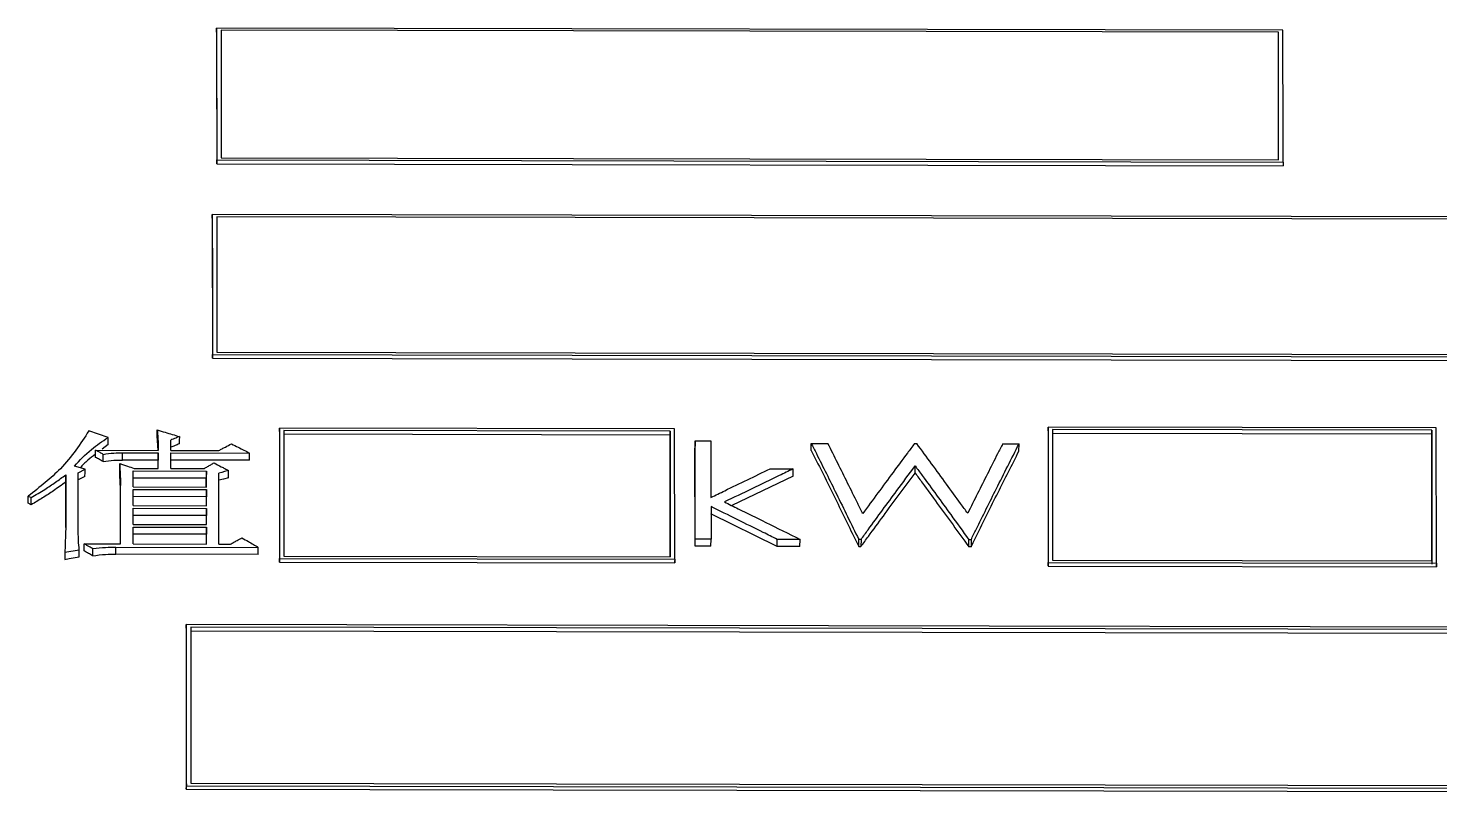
# Model space of a CAD drawing. Header units: millimetres. Extents: x 2301 to 4250, y 838 to 2217.
# Drawn here: x 2717.68 to 2733.54, y 1998.41 to 2007 of the extents above; entities that cross this region are included whole.
import ezdxf

# ---------------------------------------------------------------- set-up
doc = ezdxf.new("R2010")
doc.units = ezdxf.units.MM

msp = doc.modelspace()

# ---------------------------------------------------------------- linework, layer by layer
at = {"color": 7, "linetype": 'Continuous', "lineweight": 25}
for p, q in [((2731.776, 2006.978), (2719.793, 2007)), ((2731.726, 2006.956), (2719.843, 2006.978)), ((2719.793, 2006.957), (2719.794, 2005.477)), ((2719.844, 2005.543), (2731.727, 2005.521)), ((2719.794, 2005.477), (2719.794, 2005.52)), ((2719.794, 2005.52), (2731.777, 2005.497)), ((2719.794, 2005.477), (2731.777, 2005.455)), ((2731.777, 2005.497), (2731.777, 2005.455)), ((2741.878, 2004.866), (2719.745, 2004.907)), ((2719.745, 2004.865), (2719.746, 2003.294)), ((2741.828, 2004.842), (2719.795, 2004.883)), ((2719.746, 2003.336), (2741.879, 2003.295)), ((2719.746, 2003.294), (2719.746, 2003.336)), ((2719.796, 2003.361), (2741.829, 2003.32)), ((2719.746, 2003.294), (2741.879, 2003.253)), ((2718.574, 2002.403), (2718.358, 2002.477)), ((2718.574, 2002.322), (2718.574, 2002.403)), ((2719.126, 2002.406), (2719.126, 2002.487)), ((2719.277, 2002.258), (2719.277, 2002.373)), ((2720.499, 2002.468), (2720.5, 2001.002)), ((2720.5, 2002.509), (2720.5, 2001.042)), ((2724.94, 2002.501), (2720.5, 2002.509)), ((2720.549, 2002.442), (2724.89, 2002.434)), ((2720.55, 2002.482), (2720.55, 2001.069)), ((2724.89, 2002.474), (2720.55, 2002.482)), ((2724.891, 2001.061), (2724.89, 2002.474)), ((2724.89, 2002.474), (2724.89, 2002.434)), ((2724.89, 2002.434), (2724.891, 2001.061)), ((2724.941, 2001.034), (2724.94, 2002.501)), ((2729.136, 2002.519), (2729.137, 2000.998)), ((2733.499, 2002.511), (2729.136, 2002.519)), ((2729.136, 2002.478), (2729.137, 2000.958)), ((2729.186, 2002.493), (2729.187, 2001.026)), ((2733.449, 2002.485), (2729.186, 2002.493)), ((2729.186, 2002.452), (2733.449, 2002.444)), ((2733.45, 2001.018), (2733.449, 2002.485)), ((2733.449, 2002.485), (2733.449, 2002.444)), ((2733.5, 2000.99), (2733.499, 2002.511)), ((2718.433, 2002.178), (2718.434, 2002.259)), ((2718.434, 2002.259), (2719.137, 2002.258)), ((2718.574, 2002.322), (2718.507, 2002.27)), ((2718.52, 2002.132), (2718.52, 2002.213)), ((2718.736, 2002.23), (2719.137, 2002.229)), ((2718.736, 2002.149), (2718.736, 2002.23)), ((2719.137, 2002.229), (2719.136, 2002.148)), ((2719.137, 2002.056), (2719.137, 2002.229)), ((2719.277, 2002.258), (2719.818, 2002.257)), ((2719.277, 2002.229), (2720.164, 2002.227)), ((2719.277, 2002.056), (2719.277, 2002.229)), ((2725.169, 2001.18), (2725.168, 2002.284)), ((2725.169, 2001.26), (2725.169, 2002.365)), ((2725.169, 2002.365), (2725.348, 2002.365)), ((2725.348, 2002.365), (2725.348, 2001.73)), ((2726.476, 2002.336), (2726.662, 2002.335)), ((2727.635, 2002.334), (2727.661, 2002.334)), ((2728.626, 2002.332), (2728.81, 2002.331)), ((2728.809, 2002.25), (2728.81, 2002.331)), ((2718.315, 2002.046), (2718.196, 2002.081)), ((2719.136, 2002.148), (2718.736, 2002.149)), ((2718.866, 2002.056), (2719.137, 2002.056)), ((2719.137, 2002.056), (2719.136, 2002.148)), ((2720.164, 2002.146), (2719.277, 2002.148)), ((2719.277, 2002.056), (2719.656, 2002.055)), ((2727.643, 2002.002), (2727.643, 2002.083)), ((2718.098, 2001.983), (2718.099, 2001.397)), ((2718.098, 2001.902), (2718.098, 2001.983)), ((2718.098, 2001.39), (2718.098, 2001.902)), ((2718.239, 2002.006), (2718.315, 2002.046)), ((2718.239, 2001.421), (2718.239, 2002.006)), ((2718.314, 2001.965), (2718.239, 2001.925)), ((2719.677, 2001.945), (2718.855, 2001.947)), ((2718.856, 2002.028), (2719.678, 2002.026)), ((2718.856, 2001.847), (2718.856, 2002.028)), ((2719.678, 2002.026), (2719.677, 2001.945)), ((2719.677, 2001.846), (2719.677, 2001.945)), ((2719.678, 2001.846), (2719.678, 2002.026)), ((2719.819, 2001.205), (2719.818, 2002.003)), ((2726.271, 2001.969), (2725.582, 2001.638)), ((2726.013, 2002.05), (2726.271, 2002.049)), ((2726.271, 2001.969), (2726.271, 2002.049)), ((2717.676, 2001.664), (2717.677, 2001.745)), ((2717.677, 2001.745), (2717.709, 2001.727)), ((2718.715, 2001.207), (2718.715, 2001.865)), ((2718.715, 2001.785), (2718.715, 2001.865)), ((2718.715, 2001.207), (2718.715, 2001.785)), ((2719.678, 2001.736), (2718.855, 2001.738)), ((2718.856, 2001.847), (2719.678, 2001.846)), ((2718.856, 2001.818), (2719.678, 2001.817)), ((2718.856, 2001.637), (2718.856, 2001.818)), ((2719.678, 2001.636), (2719.678, 2001.817)), ((2719.678, 2001.817), (2719.678, 2001.736)), ((2719.678, 2001.636), (2719.678, 2001.736)), ((2717.709, 2001.647), (2717.676, 2001.664)), ((2717.709, 2001.647), (2717.709, 2001.727)), ((2718.856, 2001.637), (2719.678, 2001.636)), ((2718.856, 2001.608), (2719.678, 2001.606)), ((2718.856, 2001.425), (2718.856, 2001.608)), ((2719.678, 2001.424), (2719.678, 2001.606)), ((2719.678, 2001.606), (2719.678, 2001.526)), ((2725.349, 2001.627), (2725.349, 2001.26)), ((2719.678, 2001.526), (2718.856, 2001.528)), ((2718.856, 2001.425), (2719.678, 2001.424)), ((2719.678, 2001.424), (2719.678, 2001.526)), ((2726.091, 2001.179), (2725.348, 2001.546)), ((2718.856, 2001.396), (2719.678, 2001.394)), ((2718.856, 2001.207), (2718.856, 2001.396)), ((2719.678, 2001.315), (2718.856, 2001.316)), ((2719.678, 2001.205), (2719.678, 2001.394)), ((2719.678, 2001.394), (2719.678, 2001.315)), ((2719.678, 2001.205), (2719.678, 2001.315)), ((2725.169, 2001.18), (2725.169, 2001.26)), ((2725.349, 2001.26), (2725.169, 2001.26)), ((2725.348, 2001.18), (2725.349, 2001.26)), ((2726.349, 2001.258), (2726.091, 2001.258)), ((2718.088, 2001.113), (2718.25, 2001.142)), ((2718.088, 2001.113), (2718.088, 2001.033)), ((2718.304, 2001.128), (2718.304, 2001.208)), ((2718.304, 2001.208), (2718.715, 2001.207)), ((2718.401, 2001.074), (2718.402, 2001.154)), ((2718.661, 2001.092), (2718.661, 2001.171)), ((2718.661, 2001.171), (2720.262, 2001.168)), ((2718.856, 2001.207), (2719.678, 2001.205)), ((2719.819, 2001.205), (2719.948, 2001.205)), ((2725.348, 2001.18), (2725.169, 2001.18)), ((2726.348, 2001.178), (2726.091, 2001.179)), ((2726.348, 2001.178), (2726.349, 2001.258)), ((2727.035, 2001.257), (2727.009, 2001.257)), ((2727.009, 2001.177), (2727.034, 2001.177)), ((2727.035, 2001.257), (2727.034, 2001.177)), ((2728.271, 2001.254), (2728.245, 2001.254)), ((2728.271, 2001.175), (2728.245, 2001.175)), ((2728.271, 2001.254), (2728.271, 2001.175)), ((2720.262, 2001.089), (2718.661, 2001.092)), ((2720.5, 2001.002), (2720.5, 2001.042)), ((2720.5, 2001.042), (2724.941, 2001.034)), ((2720.5, 2001.002), (2724.941, 2000.993)), ((2720.55, 2001.069), (2724.891, 2001.061)), ((2724.941, 2001.034), (2724.941, 2000.994)), ((2724.941, 2000.993), (2724.941, 2001.022)), ((2729.137, 2000.959), (2729.137, 2000.998)), ((2729.137, 2000.998), (2733.5, 2000.99)), ((2729.137, 2000.958), (2733.5, 2000.95)), ((2729.187, 2001.026), (2733.45, 2001.018)), ((2733.5, 2000.99), (2733.5, 2000.951)), ((2733.5, 2000.95), (2733.5, 2000.979)), ((2719.452, 2000.26), (2719.452, 2000.3)), ((2741.585, 2000.259), (2719.452, 2000.3)), ((2719.452, 2000.26), (2719.452, 1998.452)), ((2741.535, 2000.231), (2719.502, 2000.271)), ((2719.502, 2000.232), (2741.535, 2000.191)), ((2719.452, 1998.453), (2719.453, 1998.491)), ((2719.452, 1998.452), (2741.585, 1998.411)), ((2719.453, 1998.491), (2741.585, 1998.45)), ((2719.503, 1998.52), (2741.535, 1998.479))]:
    msp.add_line(p, q, dxfattribs=at)
at = {"color": 7, "linetype": 'Continuous', "lineweight": 25, "flags": 128}
for points in [[(2719.793, 2006.957), (2719.793, 2006.981), (2719.793, 2007)], [(2719.745, 2004.865), (2719.745, 2004.889), (2719.745, 2004.907)], [(2719.375, 2002.413), (2719.374, 2002.367), (2719.374, 2002.331)], [(2720.499, 2002.468), (2720.5, 2002.491), (2720.5, 2002.509)], [(2729.136, 2002.479), (2729.136, 2002.501), (2729.136, 2002.519)], [(2720.164, 2002.146), (2720.164, 2002.192), (2720.164, 2002.227)], [(2725.169, 2002.365), (2725.169, 2002.32), (2725.168, 2002.284)], [(2726.476, 2002.255), (2726.476, 2002.3), (2726.476, 2002.336)], [(2718.704, 2002.028), (2718.704, 2002.073), (2718.704, 2002.109)], [(2718.314, 2001.965), (2718.315, 2002.01), (2718.315, 2002.046)], [(2719.926, 2002.031), (2719.881, 2002.019), (2719.85, 2002.011), (2719.818, 2002.003)], [(2719.926, 2001.951), (2719.872, 2001.936), (2719.818, 2001.922)], [(2719.926, 2001.951), (2719.926, 2001.996), (2719.926, 2002.031)], [(2726.091, 2001.179), (2726.091, 2001.223), (2726.091, 2001.258)], [(2718.25, 2001.063), (2718.25, 2001.107), (2718.25, 2001.142)], [(2720.262, 2001.089), (2720.262, 2001.133), (2720.262, 2001.168)], [(2727.009, 2001.177), (2727.009, 2001.222), (2727.009, 2001.257)], [(2728.245, 2001.175), (2728.245, 2001.219), (2728.245, 2001.254)], [(2718.088, 2001.033), (2718.136, 2001.042), (2718.183, 2001.051), (2718.25, 2001.063)]]:
    msp.add_lwpolyline(points, dxfattribs=at)
at = {"color": 7, "linetype": 'Continuous', "lineweight": 25}
for points, knots in [([(2719.793, 2007), (2719.793, 2006.856), (2719.793, 2006.568), (2719.794, 2006.076), (2719.794, 2005.722), (2719.794, 2005.52)], [0, 0, 0, 0, 0.300085, 0.60017, 1, 1, 1, 1]), ([(2719.843, 2006.978), (2719.843, 2006.834), (2719.843, 2006.545), (2719.844, 2006.068), (2719.844, 2005.73), (2719.844, 2005.543)], [0, 0, 0, 0, 0.30968, 0.61936, 1, 1, 1, 1]), ([(2731.777, 2005.497), (2731.777, 2005.649), (2731.777, 2005.953), (2731.776, 2006.449), (2731.776, 2006.786), (2731.776, 2006.978)], [0, 0, 0, 0, 0.300085, 0.600171, 1, 1, 1, 1]), ([(2731.727, 2005.521), (2731.727, 2005.673), (2731.727, 2005.977), (2731.726, 2006.456), (2731.726, 2006.778), (2731.726, 2006.956)], [0, 0, 0, 0, 0.30968, 0.619361, 1, 1, 1, 1]), ([(2719.745, 2004.907), (2719.745, 2004.754), (2719.745, 2004.447), (2719.746, 2003.924), (2719.746, 2003.55), (2719.746, 2003.336)], [0, 0, 0, 0, 0.300081, 0.600162, 1, 1, 1, 1]), ([(2719.795, 2004.883), (2719.795, 2004.729), (2719.795, 2004.422), (2719.796, 2003.915), (2719.796, 2003.558), (2719.796, 2003.361)], [0, 0, 0, 0, 0.3099206, 0.6198411, 1, 1, 1, 1]), ([(2718.358, 2002.477), (2718.263, 2002.332), (2718.094, 2002.07), (2717.805, 2001.845), (2717.677, 2001.745)], [0, 0, 0, 0, 0.556051, 1, 1, 1, 1]), ([(2718.196, 2002.081), (2718.255, 2002.146), (2718.361, 2002.261), (2718.509, 2002.359), (2718.574, 2002.403)], [0, 0, 0, 0, 0.558291, 1, 1, 1, 1]), ([(2719.126, 2002.487), (2719.128, 2002.467), (2719.132, 2002.425), (2719.136, 2002.349), (2719.136, 2002.293), (2719.137, 2002.258)], [0, 0, 0, 0, 0.271414, 0.542845, 1, 1, 1, 1]), ([(2719.126, 2002.487), (2719.155, 2002.478), (2719.212, 2002.462), (2719.295, 2002.437), (2719.348, 2002.421), (2719.375, 2002.413)], [0, 0, 0, 0, 0.357822, 0.678911, 1, 1, 1, 1]), ([(2719.135, 2002.258), (2719.135, 2002.273), (2719.134, 2002.323), (2719.129, 2002.372), (2719.126, 2002.406)], [0, 0, 0, 0, 0.303655, 1, 1, 1, 1]), ([(2719.375, 2002.413), (2719.361, 2002.407), (2719.338, 2002.398), (2719.305, 2002.384), (2719.287, 2002.376), (2719.277, 2002.373)], [0, 0, 0, 0, 0.419954, 0.709977, 1, 1, 1, 1]), ([(2733.449, 2002.444), (2733.449, 2002.175), (2733.449, 2001.693), (2733.45, 2001.197), (2733.45, 2000.978)], [0, 0, 0, 0, 0.559997, 1, 1, 1, 1]), ([(2718.433, 2002.214), (2718.403, 2002.193), (2718.338, 2002.145), (2718.287, 2002.091), (2718.259, 2002.062)], [0, 0, 0, 0, 0.457262, 1, 1, 1, 1]), ([(2718.52, 2002.213), (2718.508, 2002.22), (2718.487, 2002.231), (2718.458, 2002.246), (2718.442, 2002.255), (2718.434, 2002.259)], [0, 0, 0, 0, 0.42836, 0.71418, 1, 1, 1, 1]), ([(2718.52, 2002.213), (2718.56, 2002.219), (2718.631, 2002.229), (2718.704, 2002.23), (2718.736, 2002.23)], [0, 0, 0, 0, 0.5588348, 1, 1, 1, 1]), ([(2719.374, 2002.331), (2719.358, 2002.325), (2719.326, 2002.312), (2719.293, 2002.298), (2719.277, 2002.292)], [0, 0, 0, 0, 0.501498, 1, 1, 1, 1]), ([(2719.818, 2002.257), (2719.831, 2002.263), (2719.855, 2002.276), (2719.902, 2002.301), (2719.937, 2002.319), (2719.959, 2002.331)], [0, 0, 0, 0, 0.263609, 0.527219, 1, 1, 1, 1]), ([(2719.959, 2002.331), (2719.984, 2002.318), (2720.031, 2002.295), (2720.1, 2002.26), (2720.143, 2002.238), (2720.164, 2002.227)], [0, 0, 0, 0, 0.369349, 0.684674, 1, 1, 1, 1]), ([(2726.476, 2002.336), (2726.495, 2002.298), (2726.589, 2002.11), (2726.767, 2001.753), (2726.925, 2001.428), (2727.009, 2001.257)], [0, 0, 0, 0, 0.105997, 0.529992, 1, 1, 1, 1]), ([(2726.476, 2002.255), (2726.496, 2002.215), (2726.596, 2002.016), (2726.774, 2001.658), (2726.931, 2001.336), (2727.009, 2001.177)], [0, 0, 0, 0, 0.112618, 0.563095, 1, 1, 1, 1]), ([(2727.054, 2001.547), (2727.035, 2001.586), (2726.978, 2001.701), (2726.885, 2001.89), (2726.773, 2002.114), (2726.699, 2002.262), (2726.662, 2002.335)], [0, 0, 0, 0, 0.144497, 0.433492, 0.716743, 1, 1, 1, 1]), ([(2727.635, 2002.334), (2727.609, 2002.298), (2727.528, 2002.191), (2727.391, 2002.006), (2727.224, 2001.78), (2727.11, 2001.625), (2727.054, 2001.547)], [0, 0, 0, 0, 0.137967, 0.413903, 0.706948, 1, 1, 1, 1]), ([(2728.233, 2001.551), (2728.207, 2001.587), (2728.127, 2001.697), (2727.992, 2001.883), (2727.828, 2002.108), (2727.717, 2002.258), (2727.661, 2002.334)], [0, 0, 0, 0, 0.139179, 0.417538, 0.708766, 1, 1, 1, 1]), ([(2728.626, 2002.332), (2728.607, 2002.294), (2728.55, 2002.182), (2728.456, 2001.996), (2728.344, 2001.773), (2728.27, 2001.625), (2728.233, 2001.551)], [0, 0, 0, 0, 0.145351, 0.436054, 0.718024, 1, 1, 1, 1]), ([(2728.271, 2001.254), (2728.29, 2001.293), (2728.385, 2001.486), (2728.565, 2001.847), (2728.725, 2002.164), (2728.81, 2002.331)], [0, 0, 0, 0, 0.105883, 0.529421, 1, 1, 1, 1]), ([(2728.271, 2001.175), (2728.291, 2001.216), (2728.392, 2001.42), (2728.572, 2001.781), (2728.731, 2002.095), (2728.809, 2002.25)], [0, 0, 0, 0, 0.1124937, 0.5624736, 1, 1, 1, 1]), ([(2718.52, 2002.132), (2718.505, 2002.14), (2718.477, 2002.155), (2718.448, 2002.171), (2718.433, 2002.178)], [0, 0, 0, 0, 0.499999, 1, 1, 1, 1]), ([(2718.52, 2002.132), (2718.56, 2002.138), (2718.631, 2002.148), (2718.704, 2002.149), (2718.736, 2002.149)], [0, 0, 0, 0, 0.558823, 1, 1, 1, 1]), ([(2718.704, 2002.109), (2718.705, 2002.08), (2718.708, 2002.024), (2718.712, 2001.943), (2718.714, 2001.891), (2718.715, 2001.865)], [0, 0, 0, 0, 0.362107, 0.681053, 1, 1, 1, 1]), ([(2718.704, 2002.109), (2718.719, 2002.104), (2718.748, 2002.095), (2718.802, 2002.077), (2718.842, 2002.065), (2718.866, 2002.056)], [0, 0, 0, 0, 0.27079, 0.54158, 1, 1, 1, 1]), ([(2719.656, 2002.055), (2719.668, 2002.062), (2719.692, 2002.076), (2719.728, 2002.097), (2719.752, 2002.111), (2719.764, 2002.118)], [0, 0, 0, 0, 0.3275538, 0.6637769, 1, 1, 1, 1]), ([(2719.764, 2002.118), (2719.791, 2002.104), (2719.832, 2002.082), (2719.886, 2002.053), (2719.913, 2002.039), (2719.926, 2002.031)], [0, 0, 0, 0, 0.4999999, 0.7499999, 1, 1, 1, 1]), ([(2727.035, 2001.257), (2727.061, 2001.293), (2727.142, 2001.404), (2727.276, 2001.587), (2727.452, 2001.826), (2727.574, 2001.991), (2727.643, 2002.083)], [0, 0, 0, 0, 0.132228, 0.396684, 0.661141, 1, 1, 1, 1]), ([(2727.643, 2002.083), (2727.67, 2002.047), (2727.75, 2001.938), (2727.882, 2001.756), (2728.057, 2001.517), (2728.178, 2001.349), (2728.245, 2001.254)], [0, 0, 0, 0, 0.1324799, 0.3974403, 0.6624006, 1, 1, 1, 1]), ([(2717.709, 2001.727), (2717.761, 2001.758), (2717.855, 2001.813), (2717.983, 2001.9), (2718.06, 2001.955), (2718.098, 2001.983)], [0, 0, 0, 0, 0.376305, 0.687979, 1, 1, 1, 1]), ([(2718.098, 2001.902), (2718.052, 2001.869), (2717.968, 2001.808), (2717.838, 2001.723), (2717.752, 2001.672), (2717.709, 2001.647)], [0, 0, 0, 0, 0.372808, 0.686119, 1, 1, 1, 1]), ([(2718.715, 2001.785), (2718.713, 2001.815), (2718.711, 2001.87), (2718.707, 2001.951), (2718.705, 2002.003), (2718.704, 2002.028)], [0, 0, 0, 0, 0.366204, 0.683102, 1, 1, 1, 1]), ([(2725.348, 2001.73), (2725.4, 2001.755), (2725.537, 2001.821), (2725.759, 2001.928), (2725.928, 2002.009), (2726.013, 2002.05)], [0, 0, 0, 0, 0.233528, 0.616763, 1, 1, 1, 1]), ([(2726.271, 2002.049), (2726.22, 2002.024), (2726.065, 2001.951), (2725.808, 2001.827), (2725.603, 2001.728), (2725.5, 2001.678)], [0, 0, 0, 0, 0.201203, 0.600601, 1, 1, 1, 1]), ([(2727.034, 2001.177), (2727.062, 2001.215), (2727.146, 2001.33), (2727.289, 2001.525), (2727.464, 2001.762), (2727.583, 2001.922), (2727.643, 2002.002)], [0, 0, 0, 0, 0.1374394, 0.4123184, 0.7061558, 1, 1, 1, 1]), ([(2727.643, 2002.002), (2727.671, 2001.965), (2727.753, 2001.852), (2727.895, 2001.658), (2728.068, 2001.42), (2728.186, 2001.257), (2728.245, 2001.175)], [0, 0, 0, 0, 0.137702, 0.413107, 0.70655, 1, 1, 1, 1]), ([(2726.091, 2001.258), (2726.04, 2001.284), (2725.89, 2001.359), (2725.642, 2001.481), (2725.447, 2001.578), (2725.349, 2001.627)], [0, 0, 0, 0, 0.208204, 0.604101, 1, 1, 1, 1]), ([(2725.5, 2001.678), (2725.551, 2001.653), (2725.706, 2001.577), (2725.989, 2001.437), (2726.22, 2001.322), (2726.349, 2001.258)], [0, 0, 0, 0, 0.182207, 0.546622, 1, 1, 1, 1]), ([(2718.25, 2001.142), (2718.247, 2001.177), (2718.24, 2001.24), (2718.239, 2001.333), (2718.239, 2001.391), (2718.239, 2001.421)], [0, 0, 0, 0, 0.368742, 0.684307, 1, 1, 1, 1]), ([(2718.099, 2001.397), (2718.097, 2001.363), (2718.095, 2001.298), (2718.091, 2001.203), (2718.089, 2001.143), (2718.088, 2001.113)], [0, 0, 0, 0, 0.367121, 0.68356, 1, 1, 1, 1]), ([(2719.948, 2001.205), (2719.961, 2001.211), (2719.986, 2001.225), (2720.029, 2001.248), (2720.06, 2001.265), (2720.078, 2001.275)], [0, 0, 0, 0, 0.2855769, 0.5711538, 1, 1, 1, 1]), ([(2720.078, 2001.275), (2720.102, 2001.261), (2720.145, 2001.237), (2720.206, 2001.201), (2720.244, 2001.179), (2720.262, 2001.168)], [0, 0, 0, 0, 0.392599, 0.696299, 1, 1, 1, 1]), ([(2718.402, 2001.154), (2718.389, 2001.161), (2718.367, 2001.173), (2718.334, 2001.191), (2718.314, 2001.202), (2718.304, 2001.208)], [0, 0, 0, 0, 0.380765, 0.690382, 1, 1, 1, 1]), ([(2718.401, 2001.074), (2718.385, 2001.083), (2718.353, 2001.101), (2718.32, 2001.119), (2718.304, 2001.128)], [0, 0, 0, 0, 0.5, 1, 1, 1, 1]), ([(2718.402, 2001.154), (2718.45, 2001.16), (2718.535, 2001.17), (2718.623, 2001.171), (2718.661, 2001.171)], [0, 0, 0, 0, 0.5592, 1, 1, 1, 1]), ([(2718.401, 2001.074), (2718.449, 2001.08), (2718.535, 2001.091), (2718.622, 2001.091), (2718.661, 2001.092)], [0, 0, 0, 0, 0.559192, 1, 1, 1, 1]), ([(2719.452, 2000.3), (2719.452, 2000.122), (2719.452, 1999.767), (2719.452, 1999.165), (2719.452, 1998.736), (2719.453, 1998.491)], [0, 0, 0, 0, 0.300081, 0.600162, 1, 1, 1, 1]), ([(2719.502, 2000.271), (2719.502, 2000.094), (2719.502, 1999.738), (2719.502, 1999.155), (2719.502, 1998.746), (2719.503, 1998.52)], [0, 0, 0, 0, 0.309921, 0.619841, 1, 1, 1, 1])]:
    msp.add_open_spline(points, degree=3, knots=knots, dxfattribs=at)

doc.saveas('drawing.dxf')
